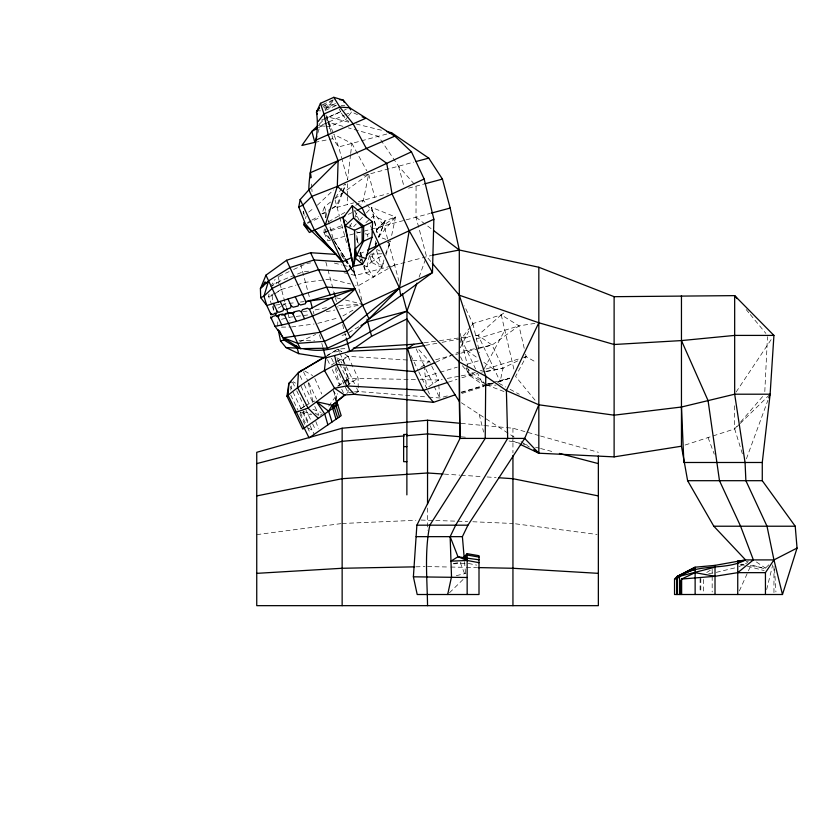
<?xml version="1.0" encoding="UTF-8"?>
<svg xmlns="http://www.w3.org/2000/svg" width="839" height="839" viewBox="0 0 839 839"><rect width="100%" height="100%" fill="white"/><g stroke="black" fill="none" stroke-linecap="round" stroke-linejoin="round"><path stroke-width="0.63" stroke-dasharray="4.2 3.15" d="M430.711 261.39L426.506 256.419L416.008 217.217L416.081 186.153L398.556 166.206L378.358 136.296L348.374 127.853M277.73 326.077L277.772 320.33M325.522 229.068L325.417 231.574L330.597 240.101L323.917 232.445L324.336 228.753M325.962 217.773L326.151 212.749L324.536 206.74L330.681 201.947M764.801 391.593L767.475 336.722M348.154 389.936L347.986 392.516L345.332 394.361M348.479 384.765L348.898 378.305L342.281 364.22M375.169 244.61L375.505 240.971M376.271 232.466L376.491 230.043L371.551 207.369L395.547 216.986L391.289 237.217M486.232 385.132L483.274 385.028L469.326 375.274L468.298 369.202M325.595 217.679L326.151 212.749L328.248 211.334M350.555 154.712L347.566 179.871L341.955 159.137M350.702 153.453L351.887 143.396L333.607 134.334M335.453 400.895L336.166 395.798L333.324 390.02M268.994 293.975L268.627 296.545L271.521 304.242M290.755 390.104L291.888 382.427M334.771 198.749L368.646 174.229L363.402 200.269L361.001 204.915M329.37 128.87L329.842 126.532L326.235 115.509M460.433 342.49L461.23 338.851L472.871 323.571L501.24 314.845L504.155 312.79M475.524 335.642L478.094 335.285L492.042 345.049L503.064 368.132L500.138 381.462L497.674 382.238M369.464 255.465L366.884 266.886L373.533 277.017L381.86 267.547L384.22 260.31M305.532 218.654L306.141 216.137M364.095 265.428L366.884 266.886L371.048 262.146L373.502 252.13M766.657 589.565L772.74 564.857M383.926 259.964L381.86 267.547L371.048 262.146L369.936 255.339M317.855 133.002L319.995 125.808L319.019 123.721M385.783 255.486L390.492 241.013L387.052 242.586M419.122 277.09L425.635 258.852M746.406 458.828L767.884 400.308M374.855 247.211L376.575 242.586M326.151 212.749L321.84 213.914L324.536 206.74M342.543 193.001L337.068 207.327L353.659 202.881M343.004 191.806L345.741 184.643M385.657 253.64L390.492 241.013M374.886 247.169L376.281 243.583M378.609 237.594L385.111 220.846L395.547 216.986L378.735 236.797L385.793 239.325M375.526 244.694L376.438 242.44M332.433 208.502L336.617 205.67L342.092 192.771M342.595 191.596L345.584 184.559M344.829 236.294L327.902 240.824L323.917 232.445L324.955 230.075M460.296 347.766L468.749 331.258M739.358 590.929L751.209 564.678M278.212 283.551L279.335 281.348L302.669 271.962L308.92 271.144M349.622 226.991L352.013 222.345M355.012 216.535L357.414 211.889M471.696 325.773L472.871 323.571L464.387 305.847M484.229 368.636L504.816 330.241M525.602 354.205L526.168 356.669L515.576 376.428L536.341 401.766M270.567 286.529L275.108 279.377M736.118 392.033L771.744 338.683M335.474 197.7L344.724 184.066M328.689 406.086L337.666 393.743M346.654 381.399L348.898 378.305L418.986 379.574M326.151 126.259L329.842 126.532L345.647 119.61L347.881 116.736M348.625 115.782L351.604 111.965L357.424 114.639M685.085 445.037L734.67 428.897L737.24 425.929M740.669 421.965L763.815 395.2M325.029 110.035L334.929 99.044M353.659 226.698L356.218 223.94M359.627 220.258L363.035 216.577M366.444 212.896L371.551 207.369L376.491 230.043L378.735 236.797L385.111 220.846L373.114 216.032L365.447 223.038M376.491 230.043L385.111 220.846L376.491 230.043L395.547 216.986M742.368 453.784L734.67 428.897L739.327 424.335M740.26 423.422L769.185 395.117M449.505 592.743L463.988 578.585M319.837 123.627L323.372 120.187M324.253 119.327L326.906 116.736L349.737 122.389M768.849 564.825L765.441 568.108L765.441 569.02L750.989 564.741M317.362 205.198L333.513 189.981M475.682 335.799L478.094 335.285L501.24 314.845L519.005 325.878L536.352 323.151M320.383 415.274L322.302 413.648M360.351 260.457L362.343 258.8M308.679 212.11L314.478 207.6M338.516 386.118L342.669 382.993M343.707 382.217L348.898 378.305L344.053 381.661M478.272 348.636L492.042 345.049L519.005 325.878L524.448 349.276M327.703 355.264L337.876 349.066L346.895 348.5M325.931 356.502L337.876 349.066L343.98 353.439M338.086 360.906L348.049 356.355L411.362 360.256M355.275 393.606L358.295 391.509L358.075 378.085L348.049 356.355L339.019 362.616L336.429 357.236M301.704 408.289L304.683 406.223M337.54 386.181L343.088 382.332M346.78 385.909L358.075 378.085M420.821 367.346L429.453 361.368L417.35 348.038M428.76 386.748L438.43 380.046L442.237 379.343M323.372 106.658L333.88 99.736M279.335 281.348L272.266 286.005L275.528 281.768L276.975 282.9M281.495 289.434L268.627 296.545L272.077 295.622L281.495 289.434L295.863 285.166M300.236 409.002L304.515 406.191M305.585 405.489L314.866 400.927M328.563 221.769L344.85 212.445M355.767 205.282L363.402 200.269L384.084 225.764L398.934 281.191M706.753 572.492L711.912 569.178M331.311 365.091L334.593 363.004M335.694 362.312L340.068 359.522L341.725 363.046M278.076 308.165L281.201 306.319M282.24 305.711L285.365 303.875L295.38 302.659M371.048 262.146L382.28 255.601M327.231 355.348L329.475 354.037M342.899 315.936L355.222 308.867M358.735 326.791L345.29 334.509L339.26 336.124M394.592 264.967L358.106 285.847L355.589 285.229M307.525 222.587L310.808 220.72M311.898 220.091L318.442 216.368M321.84 213.914L330.933 208.838M332.076 208.208L336.617 205.67M318.484 127.717L323.98 124.665M325.081 124.057L328.385 122.221L343.371 126.448M486.201 371.698L503.064 368.132L519.236 360.109M523.861 357.813L526.168 356.669L536.719 362.595M365.238 233.84L367.576 234.343L369.8 233.273M323.906 107.623L329.601 104.959M307.504 223.331L320.257 217.374M348.3 214.365L356.355 210.61M355.39 217.049L357.204 216.2M278.915 276.356L289.098 271.616M293.619 269.497L304.945 264.222M359.7 253.829L365.447 251.144M299.785 341.809L315.632 334.415M738.855 566.671L747.78 562.508M322.679 104.571L333.817 99.547M335.411 103.606L324.274 108.63L336.429 105.2M325.385 110.37L336.523 105.347M348.846 121.414L345.647 119.61L340.582 111.807L327.21 117.838L325.868 114.933M435.871 362.186L458.304 352.181L477.58 348.101M321.431 120.145L324.808 118.656M340.624 111.734L325.941 118.163L329.842 126.532M344.011 110.255L346.266 109.269M344.829 114.933L351.604 111.965M328.972 230.306L325.417 231.574L324.913 229.047M330.147 229.886L341.976 225.649M461.408 392.631L486.893 384.262M448.32 382.185L456.972 379.343M461.911 377.707L477.769 373.491L483.274 385.028M509.64 378.368L497.632 382.154M461.87 393.449L484.093 386.485M485.33 386.108L492.734 383.78M468.015 367.975L462.279 343.34L474.098 339.701M476.458 338.966L519.005 325.878M462.425 365.731L469.452 374.131L475.356 372.306M480.086 370.859L482.446 370.125M486.096 369.003L519.079 358.851M523.809 357.393L526.168 356.669M504.019 391.551L487.218 385.164L493.374 383.266M498.314 381.745L509.409 378.326M425.31 376.69L438.849 372.642M440.076 372.275L457.307 367.136M467.145 364.199L479.457 360.529M297.069 284.809L305.448 282.324L330.43 279.051L350.555 283.991M447.302 395.924L439.751 397.99L428.121 397.067M461.146 392.138L492.598 383.528M386.789 134.041L338.652 146.94L332.789 138.697L326.906 116.736L338.652 146.94L341.63 157.921M363.686 175.55L413.648 162.168M358.389 201.612L388.499 193.547M408.509 188.177L423.611 184.14M323.917 232.445L342.469 227.484M349.737 234.972L404.954 220.175M406.181 219.849L429.925 213.484M344.011 272.717L355.327 275.486L431.55 255.434M281.505 319.334L286.487 318.002M317.74 323.361L338.243 317.866M485.76 384.367L491.969 382.71M493.217 382.385L509.367 378.085M435.703 359.742L450.732 355.82M455.734 354.519L459.489 353.534M460.747 353.209L477.013 348.961M456.322 575.659L465.96 573.352M716.275 572.355L736.474 567.5M746.154 561.595L748.556 561.029M442.08 342.333L470.868 336.817M478.786 347.849L492.042 345.049M488.099 384.01L492.913 382.993M497.737 381.976L500.138 381.462L478.094 335.285M314.824 142.368L332.789 138.697M358.159 305.354L338.537 309.318L337.771 306.434M326.465 307.661L312.957 310.346L313.985 314.185M326.266 311.751L334.855 310.042M447.302 378.41L459.982 376.071M461.24 375.841L475.189 373.271M481.523 372.107L485.32 371.404M486.589 371.174L503.064 368.132M425.478 345.343L436.972 343.256M453.542 563.514L460.968 562.224M708.703 573.666L713.748 572.859M424.167 342.805L438.294 340.833M439.573 340.655L470.385 336.355M306.833 263.383L310.587 262.89M291.553 326.948L314.038 324.011M256.744 534.632L340.854 523.651M302.952 311.605L307.955 310.975M288.973 317.331L308.983 314.814M275.685 305.05L285.365 303.875M300.393 302.05L304.148 301.589M344.378 382.206L353.397 381.326M353.146 392.012L347.986 392.516L344.724 385.73M354.436 391.886L358.295 391.509L426.831 396.962M453.542 563.829L465.918 563.252M338.788 305.417L361.787 304.421M333.849 351.866L341.609 351.52M342.144 523.484L415.903 520.295M421.073 520.065L467.659 521.522M381.986 253.766L369.747 254.196L381.86 267.547L376.197 249.445M281.495 327.147L290.294 326.979M415.903 566.818L424.954 566.64M321.568 105.074L335.338 104.875M487.218 385.164L496.038 385.164M317.069 110.8L320.666 110.842M427.544 566.587L449.547 567.028M450.837 567.049L465.068 567.332M466.369 567.353L476.72 567.563M299.062 340.519L314.667 340.844M420.287 379.606L438.43 380.046L438.619 382.605M472.839 521.753L512.944 523.484M412.652 360.34L429.453 361.368L431.131 364.871M444.366 474.108L459.898 475.147M461.188 475.231L481.89 476.615M487.071 476.961L496.122 477.569M324.913 126.165L319.995 125.808L343.696 115.425L345.647 119.61M461.188 436.825L467.659 437.381M509.063 440.968L521.743 443.6M461.188 423.391L483.191 425.446M484.481 425.562L505.183 427.502M506.483 427.617L512.944 428.226L539.32 435.661M341.19 105.295L344.735 105.745M515.534 523.819L597.053 534.464M741.519 564.175L744.036 564.584M750.328 565.622L765.441 568.108L755.373 561.281M300.352 412.568L313.062 414.917M468.34 563.441L476.636 565.108M355.862 231.795L360.55 232.812M334.383 263.089L341.924 264.946M343.182 265.25L349.475 266.802M336.649 297.876L340.424 298.81M345.458 300.037L361.808 304.054M356.082 123.962L381.451 130.244M522.991 443.925L528.014 445.236M535.555 447.208L539.32 448.194M540.578 448.519L554.39 452.127M740.26 564.228L764.182 570.604M303.645 411.666L310.923 413.7M540.578 436.018L598.354 452.305M312.895 409.317L321.106 412.41M376.669 249.424L380.036 251.008M512.283 440.601L519.215 443.883M336.89 357.875L340.068 359.522M363.591 266.11L366.098 273.126L373.533 277.017M308.186 428.005L314.646 431.403M498.943 383.329L505.718 386.978M510.06 389.317L519.278 394.278M304.746 371.027L312.653 375.578M293.21 381.797L295.475 383.108M469.452 374.131L484.994 383.78M461.387 402.762L514.863 437.591M521.04 441.618L529.409 447.072M466.736 350.398L478.545 358.652M483.904 362.406L494.632 369.915M315.286 413.187L318.38 415.357M344.997 354.173L348.049 356.355M416.008 217.217L432.494 229.708M466.274 367.786L484.218 382.678M344.745 219.65L347.189 222.304M349.622 224.967L351.237 226.74M746.175 309.56L749.458 313.534M750.276 314.531L765.892 333.419M340.644 253.756L354.572 272.665L351.142 267.295M341.704 255.685L343.927 258.8M344.661 259.838L349.108 266.068M349.842 267.106L355.033 274.384L334.646 241.569M328.101 220.017L333.282 239.377L344.955 257.636M345.647 258.706L350.45 266.225M333.282 239.377L345.311 259.073M345.983 260.174L349.989 266.739M350.65 267.83L355.327 275.486M351.887 143.396L366.779 170.799M431.697 366.045L438.43 380.046M416.134 348.888L432.945 383.843M434.088 386.202L439.751 397.99L438.713 383.895M410.963 355.568L417.675 369.527M418.797 371.866L426.663 388.205L423.968 365.175M427.796 390.565L429.495 394.099M337.876 349.066L339.428 352.296M339.942 353.366L356.114 386.989M356.659 388.111L358.295 391.509M339.564 363.748L349.36 384.115L344.944 367.115M331.531 358.316L334.1 363.654M335.789 367.157L344.179 384.598M327.472 359.7L330.556 366.119M332.244 369.621L339.543 384.786L335.065 367.388M341.714 389.317L343.35 392.715M303.519 371.876L307.661 380.476M308.773 382.804L316.607 399.081M300.005 375.736L303.11 382.196M304.179 384.43L312.58 401.881M314.74 406.37L318.893 415.011M292.601 382.227L294.667 386.527M296.754 390.869L304.284 406.506M305.396 408.813L310.954 420.37M312.59 423.779L315.747 430.344M302.816 410.607L308.374 422.164M310.011 425.572L314.226 434.319M290.409 386.611L291.448 388.761M293 391.991L301.054 408.74M302.722 412.201L308.846 424.922M300.236 412.389L306.906 426.264M307.431 427.355L310.587 433.92M290.745 395.117L298.107 410.407M299.796 413.931L304.893 424.524M461.23 338.851L475.556 368.866M460.506 356.806L462.719 361.42M466.023 368.342L469.326 375.274M339.229 108.902L340.582 111.807M370.418 225.722L371.52 228.093M354.478 210.358L358.84 219.713M359.491 257.604L361.032 260.908M314.856 378.588L321.777 393.952M301.128 386.36L308.794 403.37M460.275 562.644L465.341 575.627M315.821 421.545L318.495 428.446M272.329 306.403L273.902 310.619M708.064 437.559L714.251 454.182M333.67 391.268L336.135 400.035M398.556 166.206L403.748 185.566M368.646 174.229L374.802 197.217M356.648 237.836L358.305 244.023M360.676 252.885L362.029 257.94M364.063 265.533L366.098 273.126M335.076 199.902L339.396 216.032M339.732 217.301L347.199 245.145M348.07 248.396L348.216 248.942M353.25 267.725L362.731 303.131M325.868 262.041L327.65 268.7M327.965 269.854L333.733 291.395M335.39 297.572L336.596 302.092M342.637 324.63L345.941 336.932M300.593 264.201L310.409 300.834M319.512 334.803L321.169 340.98M321.809 343.392L322.784 347.021M278.034 276.503L286.33 307.483M287.945 313.492L289.937 320.938M343.046 359.826L344.63 365.898M308.291 382.972L313.062 401.703M479.184 414.351L483.621 432.075M356.732 239.042L357.645 242.733M360.099 252.602L361.326 257.542M361.63 258.769L362.857 263.708M501.24 314.845L514.192 370.502M472.871 323.571L479.614 352.516M356.701 235.623L358.389 243.268M360.361 252.193L362.322 261.118M460.296 333.513L462.279 343.34M336.166 395.798L336.68 399.27M303.645 211.386L304.494 217.605M272.077 295.622L273.115 304.127M273.262 305.344L273.776 309.56M367.576 234.343L367.849 236.829M311.395 184.045L311.72 187.831M311.835 189.09L312.056 191.617M464.502 561.564L465.687 575.554M774.512 568.884L775.928 591.946M303.183 211.344L303.34 213.819M773.957 566.315L773.957 594.505M734.67 405.772L734.67 428.897M712.175 568.968L712.175 591.956M703.648 579.487L703.648 592.009M700.806 578.449L700.806 592.04M700.104 578.449L700.104 592.04M512.944 428.226L512.944 452.913M427.544 508.088L427.544 530.185M347.566 183.762L347.566 195.435M347.566 196.725L347.566 204.506"/><path stroke-width="1.26" d="M343.13 217.878L353.376 266.257L362.574 264.212L365.867 258.569L372.002 237.322L372.537 221.863L352.296 205.681L343.13 217.878L345.175 225.775L354.488 230.285L355.348 258.202L353.376 266.257L346.958 271.595L318.526 269.718L294.489 277.269L272.14 288.427L263.939 296.167L260.709 297.677L266.812 305.564L271.144 314.877L270.42 313.314L272.518 314.457L276.891 313.115L277.101 311.279L273.472 303.498M333.828 97.314L339.795 107.067L353.104 123.826L366.328 148.472L386.748 163.353L392.065 193.956L409.212 230.735L399.458 288.018L369.024 318.914L308.846 189.876C308.983 163.783 320.519 138.099 316.471 112.153L320.456 103.333L333.828 97.314L343.214 100.093L349.653 107.78L394.812 136.138L411.456 151.828L424.135 179.001L433.857 219.241L432.463 272.623L369.024 318.914L350.188 337.624L327.556 348.185L300.226 348.667L283.351 337.813L274.993 326.308L270.63 316.974L271.354 318.537L272.497 316.45L276.178 315.401L277.898 316.681L281.768 324.976M325.28 225.104L337.32 186.405L338.107 160.7L328.175 134.733L323.99 113.989L320.456 103.333M432.809 255.182L459.3 250.012L538.827 267.253L614.117 296.681L734.67 295.632L773.925 335.411L770.118 394.204L762.273 462.488L762.273 480.695L795.225 526.221L797.05 548.077L782.483 594.505L674.535 594.505L674.535 579.036L677.377 576.299L695.132 567.195L715.017 565.371L745.556 559.907L773.957 559.907L797.05 548.077M464.093 556.729L467.155 553.667L479.006 555.712L479.006 594.505L417.203 594.505L413.386 576.812L416.878 525.183L460.024 438.409L459.3 361.987L406.957 311.133L402.28 293.66M325.931 356.502L324.431 370.366L334.541 388.258L344.441 394.98L354.268 394.309L433.469 402.353L455.336 394.75M372.002 237.322L362.196 241.884L355.39 248.805L353.376 266.257L345.175 225.775L353.576 217.899L352.296 205.681M291.007 381.892L288.857 383.392L288.092 395.389L309.067 437.895L341.179 415.651L337.771 404.88L302.795 429.107L286.948 396.176L288.857 383.392L298.453 372.516L323.854 357.309M336.47 254.731L311.919 231.323L305.344 223.824L298.757 207.055L300.173 199.525L308.846 189.876L338.107 160.7M280.195 301.453L283.582 308.71L283.163 310.713L278.852 312.36L277.101 311.279M447.69 594.505L451.508 576.812L450.144 536.656L455.671 525.183L507.668 438.409L506.389 390.555L538.827 322.763L614.117 344.504L681.457 340.582L734.67 335.411L773.925 335.411M288.018 299.072L291.164 305.816L290.651 307.84L285.554 309.79L283.582 308.71M316.072 138.991L316.785 136.6M351.635 257.583L342.427 261.883L313.996 259.996L289.958 267.557L268.606 280.855L263.939 296.167L266.792 305.532L326.623 287.085L355.054 288.973C333.88 310.734 304.211 320.865 274.993 326.308M336.449 254.427L310.598 252.717L286.56 260.268L305.973 301.883L305.375 303.781L300.498 304.997L298.453 303.603M416.952 283.163L406.957 311.133L406.873 494.874M296.356 321.19L292.968 313.922L293.681 311.951L299.271 310.65L301.327 311.898L304.473 318.631M768.776 397.864L770.118 394.204L734.67 394.204L681.457 407.02L614.117 415.179L538.827 404.797L506.389 390.555L485.76 376.239L459.3 361.987M260.709 297.677L260.405 288.595L265.953 275.171L286.56 260.268M538.827 404.797L524.69 438.409L467.931 525.183L462.394 536.656L464.187 557.757L467.155 560.473L479.006 562.686M300.226 348.667L284.683 315.338L285.48 313.555L290.913 312.601L292.968 313.922M277.898 316.681L278.705 314.877L282.827 314.017L284.683 315.338M301.327 311.898L302.47 309.685L307.42 308.186L309.444 309.339L327.556 348.185M262.45 286.655L264.925 281.925L266.55 282.785M332.024 421.986L328.615 411.215L331.929 405.531L344.441 394.98M765.441 594.505L765.441 572.659L773.957 559.907L767.003 526.221L745.881 480.695L745.063 462.488L734.67 394.204L734.67 295.632L737.135 298.611M319.386 108.105L316.471 112.153L317.373 114.083M318.044 121.624L323.99 113.989L339.795 107.067L349.653 107.78L350.629 109.878M317.069 110.8L319.323 107.937M300.75 371.625L302.48 369.726M318.065 125.357L311.877 131.387L301.893 145.472L314.824 142.368L311.877 131.387L317.383 128.336M675.248 579.036L678.09 576.299M260.405 288.595L268.606 280.855M450.144 536.656L457.968 556.729L467.155 560.473L450.973 561.155L457.968 556.729L464.187 557.757L467.155 555.03L479.006 557.075M345.018 395.033L332.978 404.828M366.318 255.476L379.27 244.705M680.219 594.505L680.219 581.763L681.635 579.036L715.017 576.299L737.743 572.659L753.37 559.907L740.596 526.221L719.484 480.695L708.064 400.612L681.457 340.582M372.076 229.278L399.458 288.018L347.021 330.828L324.389 341.379L297.751 343.361L283.351 337.813L320.152 332.307L342.784 321.757L362.626 305.197L432.463 272.623L409.212 230.735M278.233 329.717L280.52 340.928L285.994 347.545L298.705 353.639L325.7 357.896L349.821 351.436L371.614 336.271L406.873 318.988L459.3 401.399L460.024 438.409L524.69 438.409L538.827 453.207L614.117 456.877L681.457 446.212L681.457 295.632M286.948 396.176C301.998 383.486 318.883 372.883 336.596 364.294L414.613 371.656L434.686 362.71M422.877 342.983L413.889 344.231L407.597 348.594L348.08 351.237M324.829 357.141L298.453 372.516L297.499 387.513L308.049 408.111L318.285 418.378M360.969 325.511L367.692 321.652L406.957 311.133C373.869 325.889 342.679 358.001 303.508 348.615M679.223 575.69L695.132 567.195L695.132 594.505M309.444 309.339L331.594 297.751L355.054 288.973L330.251 294.867L305.973 301.883M298.757 207.055L302.806 205.167L311.877 196.368L337.32 186.405L411.456 151.828M344.85 215.98L309.392 232.508L304.022 224.946L303.875 222.471M357.508 210.065L424.135 179.001M354.488 230.285L372.537 221.863M367.755 250.074L433.857 219.241M681.457 446.212L687.613 480.695L713.811 526.221L745.556 559.907C724.204 571.768 695.521 561.564 676.664 579.036L676.664 594.505M294.877 412.641L308.049 408.111L334.541 388.258L346.78 385.909L423.59 390.324L447.082 382.594M315.716 140.186L365.573 118.372L362.081 116.768M310.713 177.679L310.409 172.687L394.812 136.138M679.223 575.816L683.764 573.876M695.132 569.02L677.377 576.299L677.377 594.505M459.898 423.265L427.544 420.245L342.144 428.226L256.744 452.305L256.744 605.664L598.354 605.664L598.354 456.07M715.017 567.195L679.506 576.299L679.506 594.505M389.191 133.401L391.593 132.751L428.75 158.12L442.426 179.095L450.186 208.062L459.3 250.012L459.3 401.399M416.165 161.487L428.75 158.12M424.859 183.804L442.426 179.095M431.194 213.148L450.186 208.062M279.23 315.831L276.734 316.492L275.035 312.968M281.715 315.16L287.945 313.492L286.655 308.679M280.52 340.928L283.97 340.005L287.704 340.152M256.744 463.61L342.144 441.304L404.251 435.923M256.744 495.922L342.144 478.702L427.544 472.986L443.076 474.025M424.198 345.574L407.597 348.594L414.613 371.656L423.59 390.324L433.469 402.353M306.654 301.285L332.894 297.897M289.193 313.335L294.195 312.706M406.842 435.703L427.544 433.91L459.898 436.71M353.334 348.091L413.889 344.231M256.744 573.352L342.144 568.276L414.602 566.849M744.245 560.442L737.743 560.819L737.743 594.505M406.873 434.466L403.643 434.466L403.643 461.67L406.873 461.67M403.643 446.61L406.873 446.61M762.273 462.488L683.879 462.488L681.457 407.02M687.613 480.695L762.273 480.695M416.878 525.183L467.931 525.183M713.811 526.221L795.225 526.221M416.113 536.656L462.394 536.656M464.187 557.757L479.006 559.791M737.743 572.659L765.441 572.659M413.386 576.812L467.155 577.494M478.01 567.584L512.944 568.276L598.354 573.352M285.994 347.545L300.981 348.363M498.712 477.748L512.944 478.702L598.354 495.922M339.659 99.642L343.214 100.093L344.294 102.41M715.017 576.299L695.132 572.659L681.635 579.036L681.635 594.505M327.892 424.849L324.714 413.931L316.544 401.755L336.072 406.055L339.48 416.826M386.527 131.492L391.593 132.751M559.414 453.438L598.354 463.61M432.389 263.383L459.3 295.202L538.827 322.763M365.867 258.569L356.995 255.381L355.39 248.805M520.369 444.439L538.827 453.207L538.827 267.253M337.771 404.88L335.097 403.433L337.54 405.038L336.858 400.423M297.184 347.975L283.97 340.005L279.429 330.713M533.604 449.798L538.827 453.207M291.164 305.816L293.21 307.21L298.097 306.004L298.684 304.096L295.307 296.859M433.532 230.494L459.3 250.012M316.544 401.755L328.615 411.215M304.022 224.946L311.919 231.323M362.574 264.212L355.348 258.202L363.465 241.296L363.696 225.995L353.576 217.899L362.112 226.729L362.196 241.884M337.32 186.405L362.112 207.925L366.538 217.416M300.173 199.525L314.447 230.148L341.945 260.845M354.268 394.309L346.78 385.909L336.596 364.294L334.667 355.589M314.447 230.148L342.427 261.883M310.598 252.717L330.251 294.867M331.594 297.751L350.188 337.624M265.953 275.171L278.454 301.977M459.3 295.202L485.76 376.239L485.215 438.409L429.809 525.183C424.408 551.663 427.187 578.868 427.544 605.664M337.708 418.053L334.3 407.282L331.929 405.531L336.019 419.227M336.838 402.542L337.54 405.038M367.031 319.177L371.614 336.271M334.069 292.633L335.055 296.335M346.255 338.138L349.821 351.436M310.409 300.834L312.318 307.965M323.109 348.227L325.7 357.896M296.513 345.469L298.705 353.639M773.957 559.907L782.483 594.505M399.458 288.018L400.738 295.768M310.409 172.687L310.849 177.732M715.017 565.371L715.017 594.505M614.117 296.681L614.117 456.877M512.944 455.493L512.944 605.664M467.155 553.667L467.155 594.505M427.544 420.245L427.544 504.187M342.144 428.226L342.144 605.664"/></g></svg>
